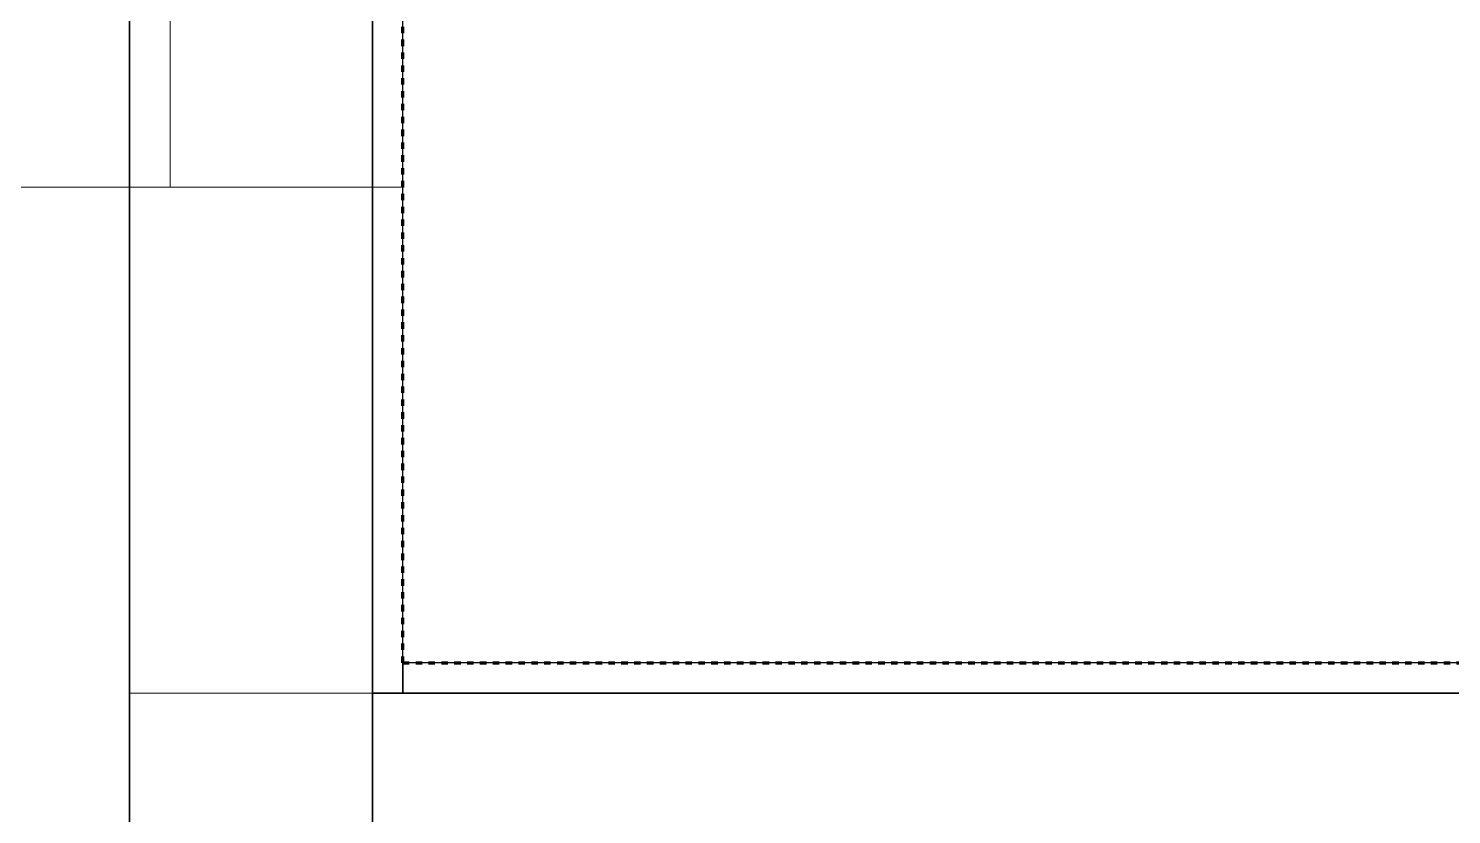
# Model space of a CAD drawing. Header units: millimetres. Extents: x -5300 to 98858, y -5196 to 93886.
# Drawn here: x 39940 to 40643, y 84090 to 84479 of the extents above; entities that cross this region are included whole.
import ezdxf

# ---------------------------------------------------------------- set-up
doc = ezdxf.new("R2010")
doc.units = ezdxf.units.MM
doc.linetypes.add('Штрих', pattern=[6.35, 3.175, -3.175])
doc.linetypes.add('Штрих_2_', pattern=[6.35, 3.175, -3.175])
for name, color, linetype, lineweight, true_color in [('_Разделитель помещений_', 4, 'Штрих', 70, 0x00ffff), ('Двери', 7, 'Continuous', 18, 0x7f7f7f), ('Стены', 7, 'Continuous', 18, 0x7f7f7f), ('Стены разрез', 7, 'Continuous', 50, 0x7f7f7f)]:
    doc.layers.add(name, color=color, linetype=linetype, lineweight=lineweight, true_color=true_color)

# ---------------------------------------------------------------- blocks, each defined once
blk = doc.blocks.new('СТВ_Перегородка_Кирпич 202865 - СТВ_Перегородка_Кирпич 2-248191-Подвал')
at = {"layer": 'Стены', "color": 254, "true_color": 0xd4d4d4}
blk.add_line((39990, 79310), (39990, 87500), dxfattribs=at)
blk = doc.blocks.new('СТВ_Перегородка_Кирпич 202865 - СТВ_Перегородка_Кирпич 202865-248188-Подвал')
at = {"layer": 'Стены', "color": 254, "true_color": 0xd4d4d4}
for p, q in [((39990, 84400), (39990, 85020)), ((39990, 85020), (39990, 84400)), ((40110, 84400), (40110, 85020)), ((40110, 85020), (40110, 84400)), ((40125, 85020), (40125, 84400)), ((39890, 84400), (39990, 84400)), ((39990, 84400), (40110, 84400)), ((39990, 84400), (39990, 84400)), ((39990, 84400), (39990, 84400)), ((40110, 84400), (40125, 84400)), ((40110, 84400), (40110, 84400)), ((40110, 84400), (40110, 84400)), ((40125, 84400), (40125, 84400)), ((40110, 84150), (40110, 84150)), ((40125, 84150), (40125, 84150))]:
    blk.add_line(p, q, dxfattribs=at)
at = {"layer": 'Стены разрез', "color": 254, "lineweight": 25, "true_color": 0xd4d4d4}
for p, q in [((39990, 87350), (39990, 79190)), ((39990, 79310), (39990, 87350)), ((40110, 79190), (40110, 87350)), ((40110, 87330), (40110, 84150)), ((40125, 84150), (40125, 87330)), ((40110, 84150), (40125, 84150))]:
    blk.add_line(p, q, dxfattribs=at)
blk.add_blockref('СТВ_Перегородка_Кирпич 202865 - СТВ_Перегородка_Кирпич 2-248191-Подвал', (0, 0))
blk = doc.blocks.new('Дн-12 207543 - Дн-12-248251-Подвал')
at = {"layer": 'Двери', "color": 254, "true_color": 0xd4d4d4}
for p, q in [((40010, 85020), (40010, 84400)), ((40010, 84400), (40010, 85020)), ((40110, 85020), (40110, 84400)), ((40110, 84400), (40110, 85020)), ((40010, 84500), (40010, 84400)), ((40010, 84400), (40010, 84500)), ((40010, 84500), (40010, 84400)), ((40010, 84400), (40010, 84500)), ((40010, 84400), (40010, 84500)), ((40010, 84500), (40010, 84400)), ((40110, 84400), (40110, 84488)), ((40110, 84488), (40110, 84400)), ((40110, 84400), (40110, 84488)), ((40110, 84488), (40110, 84400)), ((40110, 84400), (40110, 84488)), ((40110, 84488), (40110, 84400)), ((40010, 84400), (40110, 84400)), ((40010, 84400), (40010, 84400)), ((40110, 84400), (40010, 84400)), ((40010, 84400), (40010, 84400)), ((40010, 84400), (40110, 84400)), ((40110, 84400), (40010, 84400)), ((40010, 84400), (40110, 84400)), ((40110, 84400), (40010, 84400)), ((40010, 84400), (40010, 84400)), ((40010, 84400), (40110, 84400)), ((40110, 84400), (40010, 84400)), ((40010, 84400), (40010, 84400)), ((40110, 84400), (40110, 84400)), ((40110, 84400), (40110, 84400)), ((40110, 84400), (40110, 84400)), ((40110, 84400), (40110, 84400))]:
    blk.add_line(p, q, dxfattribs=at)
blk = doc.blocks.new('Дн-12 207543 - Дн-12 207543-248255-Подвал')
blk.add_blockref('Дн-12 207543 - Дн-12-248251-Подвал', (0, 0))
blk = doc.blocks.new('СТВ_Перегородка_Кирпич 207790 - СТВ_Перегородка_Кирпич 2-248265-Подвал')
at = {"layer": 'Стены', "color": 254, "true_color": 0xd4d4d4}
blk.add_line((39990, 84150), (44850, 84150), dxfattribs=at)
blk = doc.blocks.new('СТВ_Перегородка_Кирпич 207790 - СТВ_Перегородка_Кирпич 207790-248262-Подвал')
at = {"layer": 'Стены', "color": 254, "true_color": 0xd4d4d4}
for p, q in [((40125, 84165), (40125, 84165)), ((40110, 84150), (40110, 84150)), ((40125, 84150), (40125, 84150))]:
    blk.add_line(p, q, dxfattribs=at)
at = {"layer": 'Стены разрез', "color": 254, "lineweight": 25, "true_color": 0xd4d4d4}
for p, q in [((44715, 84165), (40125, 84165)), ((40125, 84165), (40125, 84150)), ((44730, 84150), (40110, 84150)), ((40110, 84150), (40110, 84030)), ((40125, 84150), (44715, 84150))]:
    blk.add_line(p, q, dxfattribs=at)
blk.add_blockref('СТВ_Перегородка_Кирпич 207790 - СТВ_Перегородка_Кирпич 2-248265-Подвал', (0, 0))

msp = doc.modelspace()

# ---------------------------------------------------------------- linework, layer by layer
at = {"layer": '_Разделитель помещений_', "color": 131, "linetype": 'Штрих_2_', "true_color": 0xaaffff}
for q in [(40125, 87330), (44715, 84165)]:
    msp.add_line((40125, 84165), q, dxfattribs=at)

# ---------------------------------------------------------------- block references
at = {"layer": 'Двери', "color": 254, "true_color": 0xd4d4d4}
msp.add_blockref('Дн-12 207543 - Дн-12 207543-248255-Подвал', (0, 0), dxfattribs=at)
at = {"layer": 'Стены', "color": 254, "true_color": 0xd4d4d4}
for name in ['СТВ_Перегородка_Кирпич 202865 - СТВ_Перегородка_Кирпич 202865-248188-Подвал', 'СТВ_Перегородка_Кирпич 207790 - СТВ_Перегородка_Кирпич 207790-248262-Подвал']:
    msp.add_blockref(name, (0, 0), dxfattribs=at)

doc.saveas('drawing.dxf')
